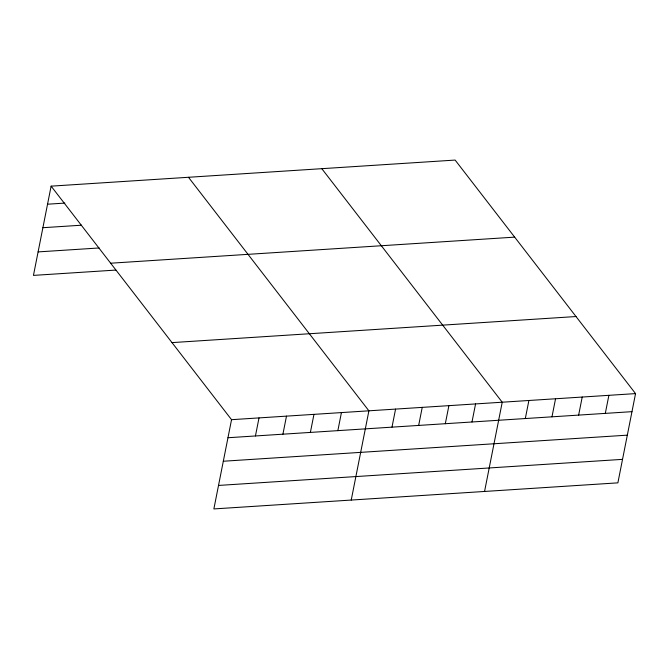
<?xml version="1.0" encoding="UTF-8"?>
<svg xmlns="http://www.w3.org/2000/svg" width="669" height="669" viewBox="0 0 669 669"><rect width="100%" height="100%" fill="white"/><g stroke="black" fill="none" stroke-linecap="round" stroke-linejoin="round"><path stroke-width="1" d="M51.12 186.149L231.541 419.68L213.871 508.925L617.88 482.851L635.55 393.606L455.129 160.075L51.12 186.149L33.45 275.394L115.871 270.075M255.441 435.962L259.012 417.908M282.912 434.189L286.491 416.135M310.383 432.417L313.962 414.362M337.853 430.644L341.433 412.589M351.233 500.061L368.903 410.816L188.482 177.285M391.992 427.148L395.571 409.094M418.66 425.434L422.231 407.371M445.32 423.711L448.899 405.648M471.988 421.988L475.567 403.934M484.557 491.456L502.227 402.211L321.806 168.68M525.316 418.551L528.895 400.488M551.984 416.829L555.554 398.766M578.643 415.106L582.222 397.043M605.311 413.383L608.882 395.329M47.549 204.204L64.843 203.092M42.891 227.703L81.559 225.202M38.1 251.904L99.154 247.965M110.661 263.21L514.67 237.135M172 342.612L576.009 316.537M231.541 419.68L635.55 393.606M227.97 437.735L631.971 411.661M223.312 461.234L627.321 435.159M218.52 485.435L622.53 459.36"/></g></svg>
